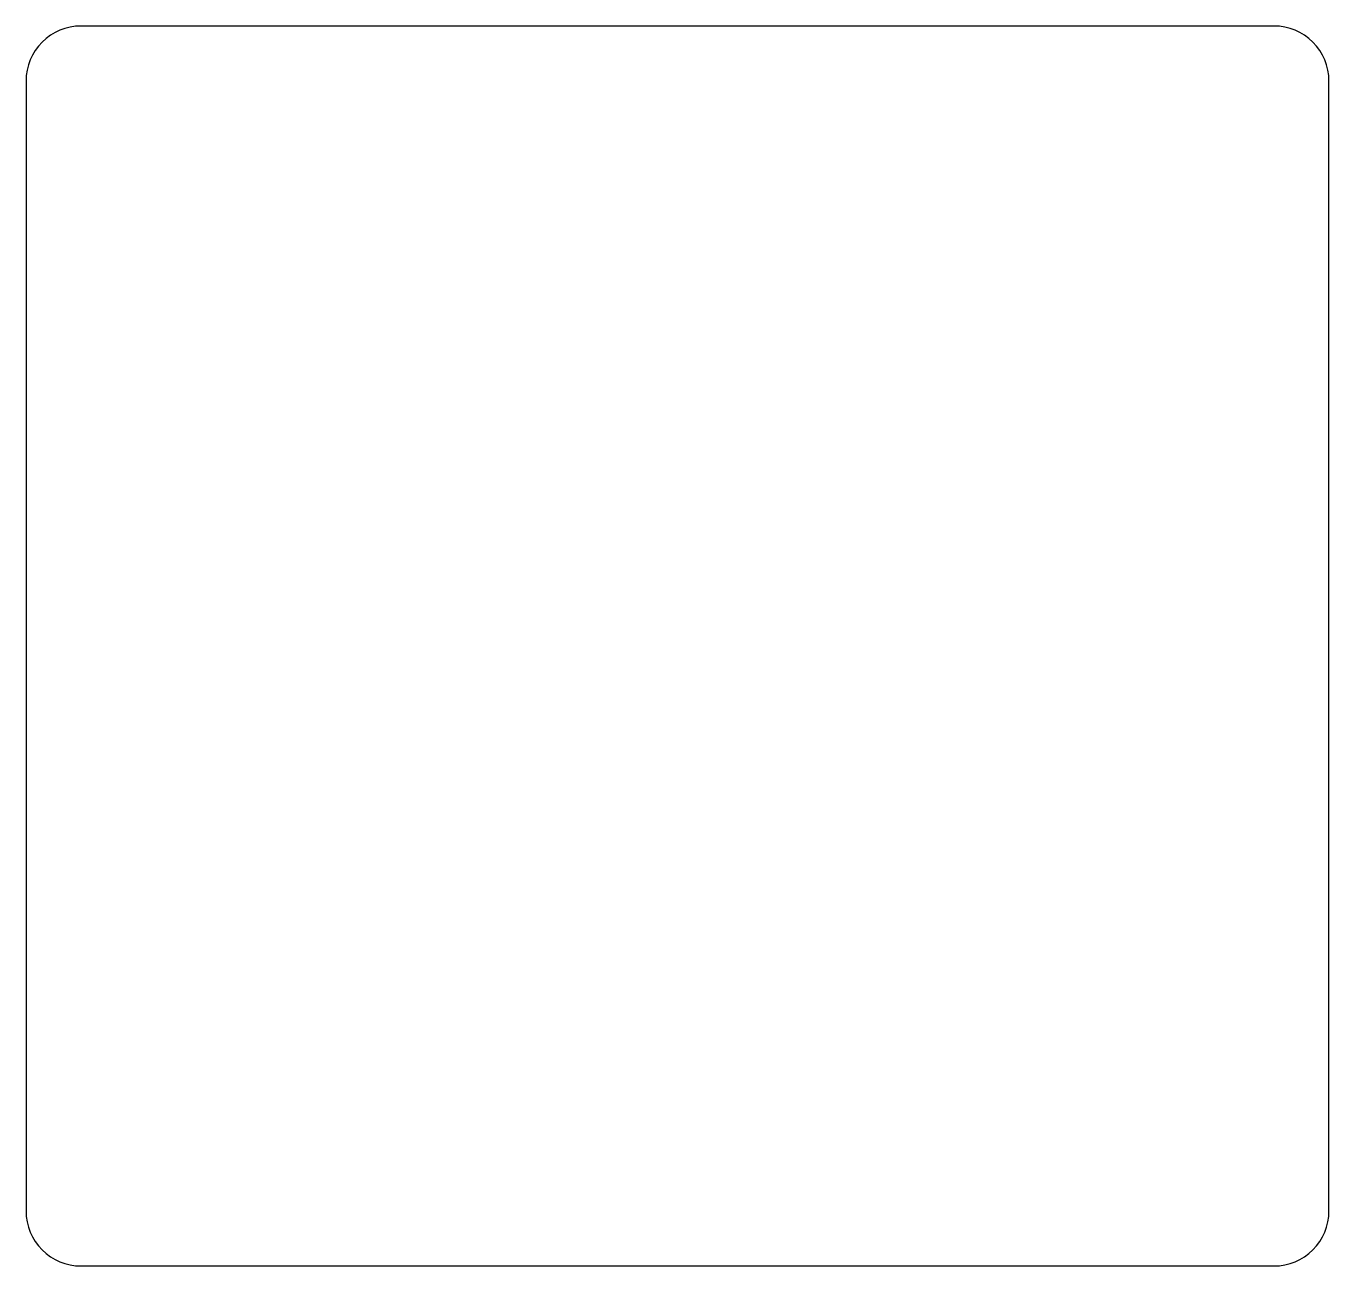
# Model space of a CAD drawing. Header units: metres. Extents: x -2.4 to 45.1, y -2.4 to 42.8.
import ezdxf

# ---------------------------------------------------------------- set-up
doc = ezdxf.new("R2010")
doc.units = ezdxf.units.M

msp = doc.modelspace()

# ---------------------------------------------------------------- linework, layer by layer
for p, q in [((-0.790182, 42.7616), (-0.980566, 42.7139)), ((-0.59603, 42.7904), (-0.790182, 42.7616)), ((-0.4, 42.8), (-0.59603, 42.7904)), ((43.1, 42.8), (-0.4, 42.8)), ((43.296, 42.7904), (43.1, 42.8)), ((43.4902, 42.7616), (43.296, 42.7904)), ((43.6806, 42.7139), (43.4902, 42.7616)), ((-1.66878, 42.346), (-1.81422, 42.2142)), ((-1.51115, 42.4629), (-1.66878, 42.346)), ((-1.34279, 42.5638), (-1.51115, 42.4629)), ((-1.16537, 42.6478), (-1.34279, 42.5638)), ((-0.980566, 42.7139), (-1.16537, 42.6478)), ((43.8654, 42.6478), (43.6806, 42.7139)), ((44.0428, 42.5638), (43.8654, 42.6478)), ((44.2111, 42.4629), (44.0428, 42.5638)), ((44.3688, 42.346), (44.2111, 42.4629)), ((44.5142, 42.2142), (44.3688, 42.346)), ((-2.06293, 41.9111), (-2.16384, 41.7428)), ((-1.94602, 42.0688), (-2.06293, 41.9111)), ((-1.81422, 42.2142), (-1.94602, 42.0688)), ((44.646, 42.0688), (44.5142, 42.2142)), ((44.7629, 41.9111), (44.646, 42.0688)), ((44.8638, 41.7428), (44.7629, 41.9111)), ((-2.31388, 41.3806), (-2.36156, 41.1902)), ((-2.24776, 41.5654), (-2.31388, 41.3806)), ((-2.16384, 41.7428), (-2.24776, 41.5654)), ((44.9478, 41.5654), (44.8638, 41.7428)), ((45.0139, 41.3806), (44.9478, 41.5654)), ((45.0616, 41.1902), (45.0139, 41.3806)), ((-2.39037, 40.996), (-2.4, 40.8)), ((-2.36156, 41.1902), (-2.39037, 40.996)), ((45.0904, 40.996), (45.0616, 41.1902)), ((45.1, 40.8), (45.0904, 40.996)), ((-2.4, 40.8), (-2.4, -0.4)), ((45.1, -0.4), (45.1, 40.8)), ((-2.4, -0.4), (-2.39037, -0.59603)), ((45.0904, -0.59603), (45.1, -0.4)), ((-2.39037, -0.59603), (-2.36156, -0.790182)), ((-2.36156, -0.790182), (-2.31388, -0.980566)), ((45.0139, -0.980566), (45.0616, -0.790182)), ((45.0616, -0.790182), (45.0904, -0.59603)), ((-2.31388, -0.980566), (-2.24776, -1.16537)), ((-2.24776, -1.16537), (-2.16384, -1.34279)), ((-2.16384, -1.34279), (-2.06293, -1.51115)), ((44.7629, -1.51115), (44.8638, -1.34279)), ((44.8638, -1.34279), (44.9478, -1.16537)), ((44.9478, -1.16537), (45.0139, -0.980566)), ((-2.06293, -1.51115), (-1.94602, -1.66878)), ((-1.94602, -1.66878), (-1.81422, -1.81422)), ((-1.81422, -1.81422), (-1.66878, -1.94602)), ((44.3688, -1.94602), (44.5142, -1.81422)), ((44.5142, -1.81422), (44.646, -1.66878)), ((44.646, -1.66878), (44.7629, -1.51115)), ((-1.66878, -1.94602), (-1.51115, -2.06293)), ((-1.51115, -2.06293), (-1.34279, -2.16384)), ((-1.34279, -2.16384), (-1.16537, -2.24776)), ((-1.16537, -2.24776), (-0.980566, -2.31388)), ((-0.980566, -2.31388), (-0.790182, -2.36156)), ((-0.790182, -2.36156), (-0.59603, -2.39037)), ((43.296, -2.39037), (43.4902, -2.36156)), ((43.4902, -2.36156), (43.6806, -2.31388)), ((43.6806, -2.31388), (43.8654, -2.24776)), ((43.8654, -2.24776), (44.0428, -2.16384)), ((44.0428, -2.16384), (44.2111, -2.06293)), ((44.2111, -2.06293), (44.3688, -1.94602)), ((-0.59603, -2.39037), (-0.4, -2.4)), ((-0.4, -2.4), (43.1, -2.4)), ((43.1, -2.4), (43.296, -2.39037))]:
    msp.add_line(p, q)

doc.saveas('drawing.dxf')
